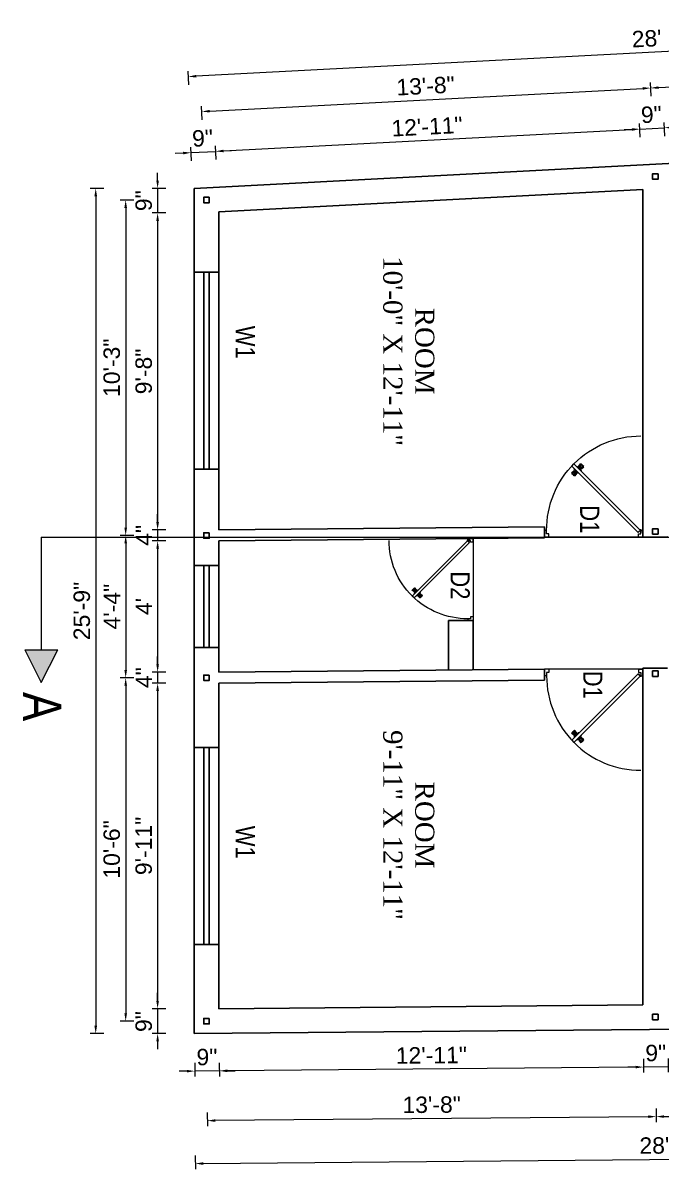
# Model space of a CAD drawing. Header units: inches. Extents: x 380359 to 404964, y -48881 to -44155.
# Drawn here: x 401938.7 to 402171.8, y -46582.9 to -46164 of the extents above; entities that cross this region are included whole.
import ezdxf

# ---------------------------------------------------------------- set-up
doc = ezdxf.new("R2010")
doc.units = ezdxf.units.IN
doc.header["$LTSCALE"] = 2
doc.header["$MEASUREMENT"] = 0
doc.header["$PDMODE"] = 34
doc.layers.get('0').update_dxf_attribs({"linetype": 'CONTINUOUS'})
doc.layers.get('DEFPOINTS').update_dxf_attribs({"color": 141, "linetype": 'CONTINUOUS'})
for name, color, linetype, lineweight in [('DOOR & WIN', 1, 'CONTINUOUS', 25), ('PUERTAS', 7, 'CONTINUOUS', 9), ('steps', 253, 'CONTINUOUS', 20)]:
    doc.layers.add(name, color=color, linetype=linetype, lineweight=lineweight)
doc.styles.add('Lettring Text', font='arial.ttf')
doc.styles.get("Standard").update_dxf_attribs({"font": 'ARIALN.TTF'})
doc.dimstyles.new('Copy of Standard', dxfattribs={"dimtxt": 6, "dimasz": 2.875, "dimexe": 2, "dimexo": 4, "dimgap": 2, "dimtad": 1, "dimdec": 0, "dimrnd": 1, "dimzin": 0, "dimdsep": 46, "dimlunit": 4, "dimtxsty": 'Lettring Text', "dimcen": 0.1, "dimclrd": 7, "dimclre": 7, "dimclrt": 7, "dimazin": 0, "dimtfac": 0.645, "dimtdec": 0, "dimtmove": 1, "dimatfit": 0, "dimfxl": 3, "dimfxlon": 1, "dimtfillclr": 256, "dimtolj": 1, "dimtzin": 0, "dimlwd": -1, "dimlwe": -1, "dimarcsym": 2})

# ---------------------------------------------------------------- blocks, each defined once
blk = doc.blocks.new('2ft6in')
at = {"layer": 'PUERTAS', "color": 2}
for p, q in [((0.84, 2.1), (21.02, 22.28)), ((21.71, 21.6), (1.47, 1.37)), ((18.33, 21.76), (18.31, 21.77)), ((21.71, 21.6), (21.02, 22.28)), ((21.18, 18.9), (21.2, 18.89)), ((0, 2), (0, 0)), ((0.6, 2), (0, 2)), ((1.33, 0), (0, 0)), ((0.6, 1.26), (0.6, 2.04)), ((0.67, 1.26), (0.6, 1.26)), ((0.67, 1.26), (0.67, 2.01)), ((0.67, 1), (0.67, 1.26)), ((1.33, 1), (0.67, 1)), ((1.31, 1.53), (0.79, 2.06)), ((1.36, 1.58), (0.81, 2.12)), ((1.36, 1.58), (1.31, 1.53)), ((1.47, 1.37), (1.31, 1.53)), ((1.33, 0), (1.33, 1)), ((28.67, 0), (28.67, 1)), ((28.67, 1), (29.33, 1)), ((28.67, 0), (30, 0)), ((29.33, 1), (29.33, 2)), ((29.33, 2), (30, 2)), ((30, 0), (30, 2))]:
    blk.add_line(p, q, dxfattribs=at)
at = {"layer": 'PUERTAS', "color": 8}
for p, q in [((18.81, 20.78), (18.04, 21.4)), ((18.86, 20.83), (18.08, 21.46)), ((18.95, 20.92), (18.2, 21.58)), ((18.44, 21.9), (18.31, 21.77)), ((19.07, 21.03), (18.34, 21.72)), ((18.44, 21.9), (18.56, 22.02)), ((18.58, 22.01), (18.56, 22.02)), ((19.3, 21.26), (18.61, 22)), ((19.42, 21.38), (18.75, 22.14)), ((19.51, 21.48), (18.88, 22.26)), ((19.55, 21.53), (18.93, 22.3)), ((19.19, 20.87), (19.1, 20.96)), ((19.25, 20.93), (19.16, 21.02)), ((19.4, 21.08), (19.31, 21.17)), ((19.47, 21.15), (19.38, 21.24)), ((19.51, 21.19), (19.42, 21.28)), ((19.53, 21.21), (19.44, 21.3)), ((19.7, 21.06), (19.51, 21.01)), ((19.89, 21.24), (19.58, 21.08)), ((20.07, 21.42), (19.64, 21.15)), ((18.91, 20.27), (19.19, 20.69)), ((19.13, 20.8), (19.03, 20.9)), ((19.15, 20.82), (19.05, 20.92)), ((19.09, 20.44), (19.25, 20.76)), ((19.28, 20.63), (19.32, 20.83)), ((19.43, 20.78), (19.4, 20.9)), ((19.55, 20.91), (19.43, 20.94)), ((19.69, 19.49), (20.12, 19.76)), ((19.87, 19.67), (20.18, 19.83)), ((20.06, 19.85), (20.25, 19.9)), ((20.21, 20), (20.33, 19.97)), ((20.21, 19.38), (20.83, 18.61)), ((20.23, 19.7), (20.32, 19.61)), ((20.25, 19.72), (20.34, 19.63)), ((20.25, 19.43), (20.88, 18.65)), ((20.29, 19.76), (20.38, 19.67)), ((20.33, 20.13), (20.36, 20.01)), ((20.34, 19.53), (21, 18.77)), ((20.36, 19.83), (20.45, 19.74)), ((20.48, 20.28), (20.44, 20.08)), ((20.46, 19.64), (21.14, 18.91)), ((20.5, 19.98), (20.6, 19.89)), ((20.67, 20.47), (20.51, 20.15)), ((20.85, 20.64), (20.57, 20.22)), ((20.57, 20.04), (20.66, 19.95)), ((20.61, 20.09), (20.7, 19.99)), ((20.63, 20.11), (20.72, 20.01)), ((20.69, 19.87), (21.42, 19.19)), ((20.81, 19.99), (21.56, 19.33)), ((20.9, 20.08), (21.68, 19.45)), ((20.95, 20.13), (21.72, 19.51)), ((21.32, 19.01), (21.2, 18.89)), ((21.32, 19.01), (21.44, 19.14)), ((21.43, 19.15), (21.44, 19.14)), ((0, 0), (30, 0))]:
    blk.add_line(p, q, dxfattribs=at)
at = {"layer": 'PUERTAS', "color": 1}
for p, q in [((18.06, 21.44), (18.48, 21.86)), ((18.74, 20.79), (18.06, 21.34)), ((18.08, 21.51), (18.45, 21.88)), ((18.11, 21.49), (18.08, 21.51)), ((18.82, 22.25), (18.45, 21.88)), ((18.9, 22.28), (18.48, 21.86)), ((18.84, 22.23), (18.82, 22.25)), ((18.83, 20.8), (19.18, 21.15)), ((19.54, 21.59), (18.99, 22.27)), ((19.02, 20.88), (19.24, 21.1)), ((19.11, 20.79), (19.33, 21.01)), ((19.54, 21.5), (19.18, 21.15)), ((19.45, 21.31), (19.24, 21.1)), ((19.55, 21.22), (19.33, 21.01)), ((19.45, 21.41), (19.45, 21.41)), ((19.54, 21.22), (19.45, 21.31)), ((19.64, 21.23), (19.64, 21.23)), ((19.74, 21.24), (19.73, 21.23)), ((20.12, 21.49), (19.74, 21.24)), ((20.22, 21.48), (20.22, 21.49)), ((18.84, 20.21), (19.1, 20.6)), ((18.85, 20.11), (18.84, 20.12)), ((18.92, 20.89), (18.93, 20.88)), ((19.12, 20.8), (19.03, 20.89)), ((19.1, 20.7), (19.11, 20.69)), ((19.1, 20.6), (19.1, 20.6)), ((19.53, 19.43), (19.54, 19.42)), ((19.64, 19.42), (20.02, 19.67)), ((20.02, 19.67), (20.03, 19.68)), ((20.12, 19.68), (20.12, 19.68)), ((20.21, 19.69), (20.43, 19.9)), ((20.22, 19.41), (20.57, 19.76)), ((20.22, 19.69), (20.31, 19.6)), ((20.22, 19.32), (20.76, 18.64)), ((20.31, 19.6), (20.52, 19.81)), ((20.31, 19.5), (20.31, 19.5)), ((20.65, 20.12), (20.43, 19.9)), ((20.74, 20.03), (20.52, 19.81)), ((20.93, 20.11), (20.57, 19.76)), ((20.64, 20.11), (20.73, 20.02)), ((20.66, 20.31), (20.65, 20.31)), ((20.65, 20.21), (20.65, 20.22)), ((20.91, 20.7), (20.66, 20.31)), ((20.84, 20.02), (20.83, 20.03)), ((20.86, 18.63), (21.28, 19.05)), ((20.91, 20.8), (20.91, 20.79)), ((20.91, 18.68), (20.94, 18.66)), ((20.94, 18.66), (21.31, 19.03)), ((21.02, 20.12), (21.7, 19.57)), ((21.7, 19.47), (21.28, 19.05)), ((21.67, 19.4), (21.31, 19.03)), ((21.65, 19.42), (21.67, 19.4))]:
    blk.add_line(p, q, dxfattribs=at)
at = {"layer": 'PUERTAS', "color": 2}
for radius in [0.129, 0.0627]:
    blk.add_circle((0.68, 2.14), radius, dxfattribs=at)
at = {"layer": 'PUERTAS', "color": 8}
blk.add_arc((0.68, 2.14), 28.65, 359.7285, 90.0333, dxfattribs=at)
at = {"layer": 'PUERTAS', "color": 1}
for centre, start, end in [((18.94, 22.23), 38.9236, 135), ((19.4, 21.36), 315, 45), ((19.49, 21.55), 315, 38.9236), ((19.6, 21.18), 50.2572, 135), ((19.68, 21.28), 230.2572, 315), ((20.17, 21.44), 45, 135), ((18.78, 20.84), 231.0764, 315), ((18.89, 20.16), 135, 225), ((18.97, 20.93), 225, 315), ((19.16, 20.74), 135, 219.7428), ((19.06, 20.65), 315, 39.7428), ((19.59, 19.47), 225, 315), ((20.07, 19.63), 50.2572, 135), ((20.16, 19.73), 230.2572, 315), ((20.27, 19.36), 135, 218.9236), ((20.35, 19.55), 135, 225), ((20.7, 20.26), 135, 219.7428), ((20.6, 20.17), 315, 39.7428), ((20.78, 19.98), 45, 135), ((20.82, 18.68), 218.9236, 315), ((20.87, 20.75), 315, 45), ((20.98, 20.07), 51.0764, 135), ((21.65, 19.52), 315, 51.0764)]:
    blk.add_arc(centre, 0.0667, start, end, dxfattribs=at)
blk = doc.blocks.new('*U234')
at = {"color": 3}
blk.add_blockref('2ft6in', (0, 0), dxfattribs=at)
blk = doc.blocks.new('3ft')
at = {"layer": 'PUERTAS', "color": 6}
for p, q in [((1.01, 2.52), (25.23, 26.74)), ((26.05, 25.92), (1.77, 1.64)), ((26.05, 25.92), (25.23, 26.74)), ((0, 2.4), (0, 0)), ((0.72, 2.4), (0, 2.4)), ((1.6, 0), (0, 0)), ((0.72, 1.52), (0.72, 2.44)), ((0.8, 1.52), (0.72, 1.52)), ((0.8, 1.52), (0.8, 2.41)), ((0.8, 1.2), (0.8, 1.52)), ((1.6, 1.2), (0.8, 1.2)), ((1.57, 1.84), (0.94, 2.47)), ((1.63, 1.89), (0.97, 2.55)), ((1.63, 1.89), (1.57, 1.84)), ((1.77, 1.64), (1.57, 1.84)), ((1.6, 0), (1.6, 1.2)), ((34.4, 0), (34.4, 1.2)), ((34.4, 1.2), (35.2, 1.2)), ((34.4, 0), (36, 0)), ((35.2, 1.2), (35.2, 2.4)), ((35.2, 2.4), (36, 2.4)), ((36, 0), (36, 2.4))]:
    blk.add_line(p, q, dxfattribs=at)
at = {"layer": 'PUERTAS', "color": 8}
for p, q in [((22.57, 24.94), (21.65, 25.68)), ((22.63, 24.99), (21.69, 25.75)), ((22.74, 25.1), (21.84, 25.9)), ((22.13, 26.28), (21.98, 26.13)), ((22.88, 25.24), (22.01, 26.06)), ((22.13, 26.28), (22.27, 26.42)), ((22.29, 26.41), (22.27, 26.42)), ((23.16, 25.52), (22.34, 26.39)), ((23.3, 25.66), (22.5, 26.56)), ((23.41, 25.77), (22.65, 26.71)), ((23.46, 25.83), (22.72, 26.75)), ((23.03, 25.04), (22.91, 25.15)), ((23.11, 25.12), (22.99, 25.23)), ((23.28, 25.3), (23.17, 25.41)), ((23.36, 25.37), (23.25, 25.49)), ((23.41, 25.43), (23.3, 25.54)), ((23.44, 25.45), (23.33, 25.56)), ((23.64, 25.27), (23.41, 25.22)), ((23.87, 25.49), (23.49, 25.3)), ((24.08, 25.71), (23.57, 25.38)), ((22.69, 24.32), (23.02, 24.83)), ((22.95, 24.96), (22.84, 25.07)), ((22.98, 24.99), (22.86, 25.1)), ((22.91, 24.53), (23.1, 24.91)), ((23.13, 24.76), (23.18, 24.99)), ((23.31, 24.94), (23.28, 25.08)), ((23.46, 25.09), (23.32, 25.13)), ((23.63, 23.38), (24.14, 23.72)), ((23.84, 23.6), (24.22, 23.79)), ((24.07, 23.82), (24.3, 23.88)), ((24.25, 24), (24.39, 23.97)), ((24.25, 23.26), (24.99, 22.34)), ((24.27, 23.64), (24.38, 23.53)), ((24.3, 23.67), (24.41, 23.56)), ((24.3, 23.32), (25.06, 22.38)), ((24.35, 23.72), (24.46, 23.61)), ((24.4, 24.15), (24.43, 24.01)), ((24.41, 23.43), (25.2, 22.53)), ((24.43, 23.8), (24.54, 23.69)), ((24.58, 24.33), (24.52, 24.1)), ((24.55, 23.57), (25.37, 22.7)), ((24.6, 23.97), (24.72, 23.86)), ((24.8, 24.56), (24.61, 24.18)), ((25.02, 24.77), (24.68, 24.26)), ((24.68, 24.05), (24.79, 23.94)), ((24.73, 24.1), (24.85, 23.99)), ((24.76, 24.13), (24.87, 24.02)), ((24.83, 23.85), (25.7, 23.03)), ((24.97, 23.99), (25.87, 23.2)), ((25.08, 24.1), (26.02, 23.34)), ((25.14, 24.15), (26.06, 23.41)), ((25.58, 22.82), (25.43, 22.67)), ((25.58, 22.82), (25.73, 22.97)), ((25.72, 22.98), (25.73, 22.97)), ((0, 0), (36, 0))]:
    blk.add_line(p, q, dxfattribs=at)
at = {"layer": 'PUERTAS', "color": 1}
for p, q in [((21.67, 25.73), (22.17, 26.23)), ((22.49, 24.95), (21.67, 25.61)), ((21.7, 25.82), (22.14, 26.26)), ((21.73, 25.79), (21.7, 25.82)), ((22.58, 26.7), (22.14, 26.26)), ((22.67, 26.73), (22.17, 26.23)), ((22.61, 26.67), (22.58, 26.7)), ((22.6, 24.96), (23.02, 25.38)), ((23.45, 25.91), (22.79, 26.73)), ((22.82, 25.06), (23.08, 25.32)), ((22.93, 24.94), (23.19, 25.21)), ((23.44, 25.81), (23.02, 25.38)), ((23.34, 25.58), (23.08, 25.32)), ((23.46, 25.47), (23.19, 25.21)), ((23.33, 25.7), (23.34, 25.69)), ((23.45, 25.46), (23.33, 25.57)), ((23.57, 25.47), (23.57, 25.47)), ((24.15, 25.79), (23.68, 25.48)), ((23.68, 25.48), (23.68, 25.48)), ((24.27, 25.78), (24.26, 25.79)), ((22.61, 24.25), (22.92, 24.72)), ((22.62, 24.13), (22.61, 24.14)), ((22.7, 25.07), (22.71, 25.06)), ((22.94, 24.95), (22.83, 25.07)), ((22.92, 24.72), (22.92, 24.72)), ((22.93, 24.84), (22.93, 24.83)), ((23.44, 23.31), (23.45, 23.3)), ((23.56, 23.3), (24.03, 23.61)), ((24.03, 23.61), (24.03, 23.62)), ((24.14, 23.62), (24.14, 23.62)), ((24.25, 23.62), (24.51, 23.89)), ((24.26, 23.29), (24.69, 23.71)), ((24.26, 23.63), (24.37, 23.52)), ((24.26, 23.18), (24.92, 22.37)), ((24.37, 23.52), (24.63, 23.77)), ((24.37, 23.4), (24.37, 23.4)), ((24.78, 24.15), (24.51, 23.89)), ((24.89, 24.03), (24.63, 23.77)), ((25.11, 24.14), (24.69, 23.71)), ((24.77, 24.14), (24.88, 24.03)), ((24.79, 24.38), (24.78, 24.37)), ((24.78, 24.26), (24.78, 24.26)), ((25.1, 24.84), (24.79, 24.38)), ((25, 24.03), (25, 24.03)), ((25.04, 22.36), (25.54, 22.86)), ((25.09, 24.96), (25.1, 24.95)), ((25.1, 22.42), (25.13, 22.39)), ((25.13, 22.39), (25.57, 22.83)), ((25.22, 24.14), (26.03, 23.48)), ((26.04, 23.37), (25.54, 22.86)), ((26.01, 23.27), (25.57, 22.83)), ((25.98, 23.3), (26.01, 23.27))]:
    blk.add_line(p, q, dxfattribs=at)
at = {"layer": 'PUERTAS', "color": 2}
for p, q in [((21.99, 26.11), (21.98, 26.13)), ((25.42, 22.68), (25.43, 22.67))]:
    blk.add_line(p, q, dxfattribs=at)
at = {"layer": 'PUERTAS', "color": 6}
for radius in [0.155, 0.0752]:
    blk.add_circle((0.82, 2.56), radius, dxfattribs=at)
blk.add_arc((0.82, 2.56), 34.38, 359.7285, 90.0333, dxfattribs=at)
at = {"layer": 'PUERTAS', "color": 1}
for centre, start, end in [((22.73, 26.68), 38.9236, 135), ((23.28, 25.63), 315, 45), ((23.39, 25.86), 315, 38.9236), ((23.51, 25.41), 50.2572, 135), ((23.62, 25.53), 230.2572, 315), ((24.2, 25.73), 45, 135), ((22.54, 25.01), 231.0764, 315), ((22.67, 24.2), 135, 225), ((22.77, 25.12), 225, 315), ((22.99, 24.89), 135, 219.7428), ((22.87, 24.78), 315, 39.7428), ((23.51, 23.36), 225, 315), ((24.09, 23.56), 50.2572, 135), ((24.2, 23.68), 230.2572, 315), ((24.32, 23.23), 135, 218.9236), ((24.42, 23.46), 135, 225), ((24.84, 24.31), 135, 219.7428), ((24.72, 24.21), 315, 39.7428), ((24.94, 23.98), 45, 135), ((24.98, 22.42), 218.9236, 315), ((25.04, 24.89), 315, 45), ((25.17, 24.08), 51.0764, 135), ((25.98, 23.42), 315, 51.0764)]:
    blk.add_arc(centre, 0.08, start, end, dxfattribs=at)
blk = doc.blocks.new('*U222')
at = {"color": 3, "xscale": -1}
blk.add_blockref('3ft', (42, 0), dxfattribs=at)
blk = doc.blocks.new('*D410')
at = {"layer": 'DEFPOINTS', "color": 0, "ltscale": 0.5, "transparency": 16777216}
for p in [(402001.23, -46224.5), (401987.87, -46233.48), (402001.23, -46233.48)]:
    blk.add_point(p, dxfattribs=at)
at = {"layer": 'steps', "color": 7, "ltscale": 0.5, "transparency": 16777216}
for p, q in [((401987.87, -46221.62), (401987.87, -46218.75)), ((401990.87, -46224.5), (401985.87, -46224.5)), ((401987.87, -46224.5), (401987.87, -46233.48)), ((401990.87, -46233.48), (401985.87, -46233.48)), ((401987.87, -46236.36), (401987.87, -46239.23))]:
    blk.add_line(p, q, dxfattribs=at)
for points in [[(401987.39, -46221.62), (401988.35, -46221.62), (401987.87, -46224.5)], [(401987.39, -46236.36), (401988.35, -46236.36), (401987.87, -46233.48)]]:
    blk.add_solid(points, dxfattribs=at)
at = {"layer": 'steps', "color": 7, "ltscale": 0.5, "transparency": 16777216, "insert": (401982.81, -46228.99), "char_height": 6, "attachment_point": 5, "rotation": 90, "style": 'Lettring Text'}
blk.add_mtext('\\A1;9"', dxfattribs=at)
blk = doc.blocks.new('*D411')
at = {"layer": 'DEFPOINTS', "color": 0, "ltscale": 0.5, "transparency": 16777216}
for p in [(402001.23, -46233.48), (401987.87, -46349.31), (402010.23, -46349.31)]:
    blk.add_point(p, dxfattribs=at)
at = {"layer": 'steps', "color": 7, "ltscale": 0.5, "transparency": 16777216}
for p, q in [((401990.87, -46233.48), (401985.87, -46233.48)), ((401987.87, -46236.36), (401987.87, -46346.44)), ((401990.87, -46349.31), (401985.87, -46349.31))]:
    blk.add_line(p, q, dxfattribs=at)
for points in [[(401987.39, -46236.36), (401988.35, -46236.36), (401987.87, -46233.48)], [(401987.39, -46346.44), (401988.35, -46346.44), (401987.87, -46349.31)]]:
    blk.add_solid(points, dxfattribs=at)
at = {"layer": 'steps', "color": 7, "ltscale": 0.5, "transparency": 16777216, "insert": (401982.81, -46291.4), "char_height": 6, "attachment_point": 5, "rotation": 90, "style": 'Lettring Text'}
blk.add_mtext('\\A1;9\'-8"', dxfattribs=at)
blk = doc.blocks.new('*D412')
at = {"layer": 'DEFPOINTS', "color": 0, "ltscale": 0.5, "transparency": 16777216}
for p in [(402010.23, -46349.31), (401987.87, -46353.31), (402010.27, -46353.31)]:
    blk.add_point(p, dxfattribs=at)
at = {"layer": 'steps', "color": 7, "ltscale": 0.5, "transparency": 16777216}
for p, q in [((401987.87, -46346.44), (401987.87, -46343.56)), ((401990.87, -46349.31), (401985.87, -46349.31)), ((401987.87, -46349.31), (401987.87, -46353.31)), ((401990.87, -46353.31), (401985.87, -46353.31)), ((401987.87, -46356.19), (401987.87, -46359.06))]:
    blk.add_line(p, q, dxfattribs=at)
for points in [[(401987.39, -46346.44), (401988.35, -46346.44), (401987.87, -46349.31)], [(401987.39, -46356.19), (401988.35, -46356.19), (401987.87, -46353.31)]]:
    blk.add_solid(points, dxfattribs=at)
at = {"layer": 'steps', "color": 7, "ltscale": 0.5, "transparency": 16777216, "insert": (401982.87, -46351.31), "char_height": 6, "attachment_point": 5, "rotation": 90, "style": 'Lettring Text'}
blk.add_mtext('\\A1;4"', dxfattribs=at)
blk = doc.blocks.new('*D413')
at = {"layer": 'DEFPOINTS', "color": 0, "ltscale": 0.5, "transparency": 16777216}
for p in [(402010.27, -46353.31), (401987.87, -46401.32), (402010.23, -46401.32)]:
    blk.add_point(p, dxfattribs=at)
at = {"layer": 'steps', "color": 7, "ltscale": 0.5, "transparency": 16777216}
for p, q in [((401990.87, -46353.31), (401985.87, -46353.31)), ((401987.87, -46356.19), (401987.87, -46398.44)), ((401990.87, -46401.32), (401985.87, -46401.32))]:
    blk.add_line(p, q, dxfattribs=at)
for points in [[(401987.39, -46356.19), (401988.35, -46356.19), (401987.87, -46353.31)], [(401987.39, -46398.44), (401988.35, -46398.44), (401987.87, -46401.32)]]:
    blk.add_solid(points, dxfattribs=at)
at = {"layer": 'steps', "color": 7, "ltscale": 0.5, "transparency": 16777216, "insert": (401982.87, -46377.31), "char_height": 6, "attachment_point": 5, "rotation": 90, "style": 'Lettring Text'}
blk.add_mtext("\\A1;4'", dxfattribs=at)
blk = doc.blocks.new('*D414')
at = {"layer": 'DEFPOINTS', "color": 0, "ltscale": 0.5, "transparency": 16777216}
for p in [(401987.87, -46405.32), (402010.23, -46401.32), (402010.27, -46405.32)]:
    blk.add_point(p, dxfattribs=at)
at = {"layer": 'steps', "color": 7, "ltscale": 0.5, "transparency": 16777216}
for p, q in [((401987.87, -46398.44), (401987.87, -46395.57)), ((401990.87, -46401.32), (401985.87, -46401.32)), ((401990.87, -46405.32), (401985.87, -46405.32)), ((401987.87, -46401.32), (401987.87, -46405.32)), ((401987.87, -46408.19), (401987.87, -46411.07))]:
    blk.add_line(p, q, dxfattribs=at)
for points in [[(401987.39, -46398.44), (401988.35, -46398.44), (401987.87, -46401.32)], [(401987.39, -46408.19), (401988.35, -46408.19), (401987.87, -46405.32)]]:
    blk.add_solid(points, dxfattribs=at)
at = {"layer": 'steps', "color": 7, "ltscale": 0.5, "transparency": 16777216, "insert": (401982.87, -46403.32), "char_height": 6, "attachment_point": 5, "rotation": 90, "style": 'Lettring Text'}
blk.add_mtext('\\A1;4"', dxfattribs=at)
blk = doc.blocks.new('*D415')
at = {"layer": 'DEFPOINTS', "color": 0, "ltscale": 0.5, "transparency": 16777216}
for p in [(402010.27, -46405.32), (401987.87, -46524.32), (402010.23, -46524.32)]:
    blk.add_point(p, dxfattribs=at)
at = {"layer": 'steps', "color": 7, "ltscale": 0.5, "transparency": 16777216}
for p, q in [((401990.87, -46405.32), (401985.87, -46405.32)), ((401987.87, -46408.19), (401987.87, -46521.45)), ((401990.87, -46524.32), (401985.87, -46524.32))]:
    blk.add_line(p, q, dxfattribs=at)
for points in [[(401987.39, -46408.19), (401988.35, -46408.19), (401987.87, -46405.32)], [(401987.39, -46521.45), (401988.35, -46521.45), (401987.87, -46524.32)]]:
    blk.add_solid(points, dxfattribs=at)
at = {"layer": 'steps', "color": 7, "ltscale": 0.5, "transparency": 16777216, "insert": (401982.81, -46464.82), "char_height": 6, "attachment_point": 5, "rotation": 90, "style": 'Lettring Text'}
blk.add_mtext('\\A1;9\'-11"', dxfattribs=at)
blk = doc.blocks.new('*D416')
at = {"layer": 'DEFPOINTS', "color": 0, "ltscale": 0.5, "transparency": 16777216}
for p in [(402010.23, -46524.32), (401987.87, -46533.4), (402001.23, -46533.4)]:
    blk.add_point(p, dxfattribs=at)
at = {"layer": 'steps', "color": 7, "ltscale": 0.5, "transparency": 16777216}
for p, q in [((401987.87, -46521.45), (401987.87, -46518.57)), ((401990.87, -46524.32), (401985.87, -46524.32)), ((401987.87, -46524.32), (401987.87, -46533.4)), ((401990.87, -46533.4), (401985.87, -46533.4)), ((401987.87, -46536.28), (401987.87, -46539.15))]:
    blk.add_line(p, q, dxfattribs=at)
for points in [[(401987.39, -46521.45), (401988.35, -46521.45), (401987.87, -46524.32)], [(401987.39, -46536.28), (401988.35, -46536.28), (401987.87, -46533.4)]]:
    blk.add_solid(points, dxfattribs=at)
at = {"layer": 'steps', "color": 7, "ltscale": 0.5, "transparency": 16777216, "insert": (401982.81, -46529.02), "char_height": 6, "attachment_point": 5, "rotation": 90, "style": 'Lettring Text'}
blk.add_mtext('\\A1;9"', dxfattribs=at)
blk = doc.blocks.new('*D417')
at = {"layer": 'DEFPOINTS', "color": 0, "ltscale": 0.5, "transparency": 16777216}
for p in [(402005.73, -46228.74), (401976.2, -46351.35), (402005.73, -46351.35)]:
    blk.add_point(p, dxfattribs=at)
at = {"layer": 'steps', "color": 7, "ltscale": 0.5, "transparency": 16777216}
for p, q in [((401979.2, -46228.74), (401974.2, -46228.74)), ((401976.2, -46231.62), (401976.2, -46348.48)), ((401979.2, -46351.35), (401974.2, -46351.35))]:
    blk.add_line(p, q, dxfattribs=at)
for points in [[(401975.72, -46231.62), (401976.68, -46231.62), (401976.2, -46228.74)], [(401975.72, -46348.48), (401976.68, -46348.48), (401976.2, -46351.35)]]:
    blk.add_solid(points, dxfattribs=at)
at = {"layer": 'steps', "color": 7, "ltscale": 0.5, "transparency": 16777216, "insert": (401971.13, -46290.05), "char_height": 6, "attachment_point": 5, "rotation": 90, "style": 'Lettring Text'}
blk.add_mtext('\\A1;10\'-3"', dxfattribs=at)
blk = doc.blocks.new('*D418')
at = {"layer": 'DEFPOINTS', "color": 0, "ltscale": 0.5, "transparency": 16777216}
for p in [(402005.73, -46351.35), (401976.2, -46403.36), (402005.73, -46403.36)]:
    blk.add_point(p, dxfattribs=at)
at = {"layer": 'steps', "color": 7, "ltscale": 0.5, "transparency": 16777216}
for p, q in [((401979.2, -46351.35), (401974.2, -46351.35)), ((401976.2, -46354.23), (401976.2, -46400.48)), ((401979.2, -46403.36), (401974.2, -46403.36))]:
    blk.add_line(p, q, dxfattribs=at)
for points in [[(401975.72, -46354.23), (401976.68, -46354.23), (401976.2, -46351.35)], [(401975.72, -46400.48), (401976.68, -46400.48), (401976.2, -46403.36)]]:
    blk.add_solid(points, dxfattribs=at)
at = {"layer": 'steps', "color": 7, "ltscale": 0.5, "transparency": 16777216, "insert": (401971.2, -46377.36), "char_height": 6, "attachment_point": 5, "rotation": 90, "style": 'Lettring Text'}
blk.add_mtext('\\A1;4\'-4"', dxfattribs=at)
blk = doc.blocks.new('*D419')
at = {"layer": 'DEFPOINTS', "color": 0, "ltscale": 0.5, "transparency": 16777216}
for p in [(402005.73, -46403.36), (401976.2, -46528.86), (402005.73, -46528.86)]:
    blk.add_point(p, dxfattribs=at)
at = {"layer": 'steps', "color": 7, "ltscale": 0.5, "transparency": 16777216}
for p, q in [((401979.2, -46403.36), (401974.2, -46403.36)), ((401976.2, -46406.23), (401976.2, -46525.99)), ((401979.2, -46528.86), (401974.2, -46528.86))]:
    blk.add_line(p, q, dxfattribs=at)
for points in [[(401975.72, -46406.23), (401976.68, -46406.23), (401976.2, -46403.36)], [(401975.72, -46525.99), (401976.68, -46525.99), (401976.2, -46528.86)]]:
    blk.add_solid(points, dxfattribs=at)
at = {"layer": 'steps', "color": 7, "ltscale": 0.5, "transparency": 16777216, "insert": (401971.13, -46466.11), "char_height": 6, "attachment_point": 5, "rotation": 90, "style": 'Lettring Text'}
blk.add_mtext('\\A1;10\'-6"', dxfattribs=at)
blk = doc.blocks.new('*D420')
at = {"layer": 'DEFPOINTS', "color": 0, "ltscale": 0.5, "transparency": 16777216}
for p in [(402001.23, -46224.5), (401965.25, -46533.4), (402001.23, -46533.4)]:
    blk.add_point(p, dxfattribs=at)
at = {"layer": 'steps', "color": 7, "ltscale": 0.5, "transparency": 16777216}
for p, q in [((401968.25, -46224.5), (401963.25, -46224.5)), ((401965.25, -46227.37), (401965.25, -46530.53)), ((401968.25, -46533.4), (401963.25, -46533.4))]:
    blk.add_line(p, q, dxfattribs=at)
for points in [[(401964.77, -46227.37), (401965.73, -46227.37), (401965.25, -46224.5)], [(401964.77, -46530.53), (401965.73, -46530.53), (401965.25, -46533.4)]]:
    blk.add_solid(points, dxfattribs=at)
at = {"layer": 'steps', "color": 7, "ltscale": 0.5, "transparency": 16777216, "insert": (401960.19, -46378.95), "char_height": 6, "attachment_point": 5, "rotation": 90, "style": 'Lettring Text'}
blk.add_mtext('\\A1;25\'-9"', dxfattribs=at)
blk = doc.blocks.new('*D432')
at = {"layer": 'DEFPOINTS', "color": 0, "ltscale": 0.5, "transparency": 16777216}
for p in [(402009.07, -46210.96), (402001.23, -46233.48), (402010.23, -46233.01)]:
    blk.add_point(p, dxfattribs=at)
at = {"layer": 'steps', "color": 7, "ltscale": 0.5, "transparency": 16777216}
for p, q in [((401997.2, -46211.58), (401994.33, -46211.73)), ((402000.23, -46214.43), (401999.97, -46209.44)), ((402000.07, -46211.43), (402009.07, -46210.96)), ((402009.23, -46213.96), (402008.97, -46208.96)), ((402011.94, -46210.81), (402014.81, -46210.66))]:
    blk.add_line(p, q, dxfattribs=at)
for points in [[(401997.17, -46211.1), (401997.22, -46212.06), (402000.07, -46211.43)], [(402011.92, -46210.33), (402011.97, -46211.29), (402009.07, -46210.96)]]:
    blk.add_solid(points, dxfattribs=at)
at = {"layer": 'steps', "color": 7, "ltscale": 0.5, "transparency": 16777216, "insert": (402004.3, -46206.14), "char_height": 6, "attachment_point": 5, "rotation": 3.008, "style": 'Lettring Text'}
blk.add_mtext('\\A1;9"', dxfattribs=at)
blk = doc.blocks.new('*D433')
at = {"layer": 'DEFPOINTS', "color": 0, "ltscale": 0.5, "transparency": 16777216}
for p in [(402164.07, -46202.81), (402165.23, -46224.87), (402010.23, -46233.01)]:
    blk.add_point(p, dxfattribs=at)
at = {"layer": 'steps', "color": 7, "ltscale": 0.5, "transparency": 16777216}
for p, q in [((402011.94, -46210.81), (402161.2, -46202.97)), ((402164.23, -46205.81), (402163.97, -46200.82)), ((402009.23, -46213.96), (402008.97, -46208.96))]:
    blk.add_line(p, q, dxfattribs=at)
for points in [[(402161.17, -46202.49), (402161.22, -46203.44), (402164.07, -46202.81)], [(402011.92, -46210.33), (402011.97, -46211.29), (402009.07, -46210.96)]]:
    blk.add_solid(points, dxfattribs=at)
at = {"layer": 'steps', "color": 7, "ltscale": 0.5, "transparency": 16777216, "insert": (402086.31, -46201.88), "char_height": 6, "attachment_point": 5, "rotation": 3.008, "style": 'Lettring Text'}
blk.add_mtext('\\A1;12\'-11"', dxfattribs=at)
blk = doc.blocks.new('*D434')
at = {"layer": 'DEFPOINTS', "color": 0, "ltscale": 0.5, "transparency": 16777216}
for p in [(402173.05, -46202.34), (402165.23, -46224.87), (402174.23, -46224.87)]:
    blk.add_point(p, dxfattribs=at)
at = {"layer": 'steps', "color": 7, "ltscale": 0.5, "transparency": 16777216}
for p, q in [((402161.2, -46202.97), (402158.33, -46203.12)), ((402164.23, -46205.81), (402163.97, -46200.82)), ((402164.07, -46202.81), (402173.05, -46202.34)), ((402173.2, -46205.34), (402172.94, -46200.35)), ((402175.92, -46202.19), (402178.79, -46202.04))]:
    blk.add_line(p, q, dxfattribs=at)
for points in [[(402161.17, -46202.49), (402161.22, -46203.44), (402164.07, -46202.81)], [(402175.89, -46201.71), (402175.94, -46202.67), (402173.05, -46202.34)]]:
    blk.add_solid(points, dxfattribs=at)
at = {"layer": 'steps', "color": 7, "ltscale": 0.5, "transparency": 16777216, "insert": (402168.29, -46197.52), "char_height": 6, "attachment_point": 5, "rotation": 3.008, "style": 'Lettring Text'}
blk.add_mtext('\\A1;9"', dxfattribs=at)
blk = doc.blocks.new('*D399')
at = {"layer": 'DEFPOINTS', "color": 0, "ltscale": 0.5, "transparency": 16777216}
for p in [(402168.03, -46187.8), (402169.73, -46220.12), (402005.73, -46228.74)]:
    blk.add_point(p, dxfattribs=at)
at = {"layer": 'steps', "color": 7, "ltscale": 0.5, "transparency": 16777216}
for p, q in [((402168.19, -46190.8), (402167.93, -46185.8)), ((402006.9, -46196.27), (402165.16, -46187.95)), ((402004.19, -46199.41), (402003.93, -46194.42))]:
    blk.add_line(p, q, dxfattribs=at)
for points in [[(402165.13, -46187.47), (402165.19, -46188.43), (402168.03, -46187.8)], [(402006.88, -46195.79), (402006.93, -46196.75), (402004.03, -46196.42)]]:
    blk.add_solid(points, dxfattribs=at)
at = {"layer": 'steps', "color": 7, "ltscale": 0.5, "transparency": 16777216, "insert": (402085.77, -46187.05), "char_height": 6, "attachment_point": 5, "rotation": 3.008, "style": 'Lettring Text'}
blk.add_mtext('\\A1;13\'-8"', dxfattribs=at)
blk = doc.blocks.new('*D400')
at = {"layer": 'DEFPOINTS', "color": 0, "ltscale": 0.5, "transparency": 16777216}
for p in [(402330.57, -46179.26), (402332.27, -46211.58), (402169.73, -46220.12)]:
    blk.add_point(p, dxfattribs=at)
at = {"layer": 'steps', "color": 7, "ltscale": 0.5, "transparency": 16777216}
for p, q in [((402330.72, -46182.25), (402330.46, -46177.26)), ((402170.9, -46187.65), (402327.7, -46179.41)), ((402168.19, -46190.8), (402167.93, -46185.8))]:
    blk.add_line(p, q, dxfattribs=at)
for points in [[(402327.67, -46178.93), (402327.72, -46179.89), (402330.57, -46179.26)], [(402170.88, -46187.17), (402170.93, -46188.13), (402168.03, -46187.8)]]:
    blk.add_solid(points, dxfattribs=at)
at = {"layer": 'steps', "color": 7, "ltscale": 0.5, "transparency": 16777216, "insert": (402249.03, -46178.47), "char_height": 6, "attachment_point": 5, "rotation": 3.008, "style": 'Lettring Text'}
blk.add_mtext('\\A1;13\'-7"', dxfattribs=at)
blk = doc.blocks.new('*D401')
at = {"layer": 'DEFPOINTS', "color": 0, "ltscale": 0.5, "transparency": 16777216}
for p in [(401999.08, -46183.64), (402336.77, -46206.84), (402001.23, -46224.47)]:
    blk.add_point(p, dxfattribs=at)
at = {"layer": 'steps', "color": 7, "ltscale": 0.5, "transparency": 16777216}
for p, q in [((402331.75, -46166.16), (402001.96, -46183.49)), ((402334.78, -46169), (402334.51, -46164.01)), ((401999.24, -46186.63), (401998.98, -46181.64))]:
    blk.add_line(p, q, dxfattribs=at)
for points in [[(402331.72, -46165.68), (402331.77, -46166.63), (402334.62, -46166.01)], [(402001.93, -46183.01), (402001.98, -46183.96), (401999.08, -46183.64)]]:
    blk.add_solid(points, dxfattribs=at)
at = {"layer": 'steps', "color": 7, "ltscale": 0.5, "transparency": 16777216, "insert": (402166.59, -46169.76), "char_height": 6, "attachment_point": 5, "rotation": 3.008, "style": 'Lettring Text'}
blk.add_mtext("\\A1;28'", dxfattribs=at)
blk = doc.blocks.new('*D404')
at = {"layer": 'DEFPOINTS', "color": 0, "ltscale": 0.5, "transparency": 16777216}
for p in [(402165.23, -46522.92), (402174.23, -46522.84), (402165.43, -46545.65)]:
    blk.add_point(p, dxfattribs=at)
at = {"layer": 'steps', "color": 7, "ltscale": 0.5, "transparency": 16777216}
for p, q in [((402165.41, -46542.65), (402165.45, -46547.64)), ((402174.41, -46542.56), (402174.45, -46547.56)), ((402162.56, -46545.67), (402159.69, -46545.7)), ((402174.43, -46545.56), (402165.43, -46545.65)), ((402177.31, -46545.54), (402180.18, -46545.51))]:
    blk.add_line(p, q, dxfattribs=at)
for points in [[(402162.56, -46545.19), (402162.56, -46546.15), (402165.43, -46545.65)], [(402177.31, -46545.06), (402177.31, -46546.02), (402174.43, -46545.56)]]:
    blk.add_solid(points, dxfattribs=at)
at = {"layer": 'steps', "color": 7, "ltscale": 0.5, "transparency": 16777216, "insert": (402169.89, -46540.54), "char_height": 6, "attachment_point": 5, "rotation": 0.5182, "style": 'Lettring Text'}
blk.add_mtext('\\A1;9"', dxfattribs=at)
blk = doc.blocks.new('*D405')
at = {"layer": 'DEFPOINTS', "color": 0, "ltscale": 0.5, "transparency": 16777216}
for p in [(402010.23, -46524.32), (402165.23, -46522.92), (402010.43, -46547.05)]:
    blk.add_point(p, dxfattribs=at)
at = {"layer": 'steps', "color": 7, "ltscale": 0.5, "transparency": 16777216}
for p, q in [((402165.41, -46542.65), (402165.45, -46547.64)), ((402010.41, -46544.05), (402010.45, -46549.05)), ((402162.56, -46545.67), (402013.31, -46547.02))]:
    blk.add_line(p, q, dxfattribs=at)
for points in [[(402013.31, -46546.54), (402013.31, -46547.5), (402010.43, -46547.05)], [(402162.56, -46545.19), (402162.56, -46546.15), (402165.43, -46545.65)]]:
    blk.add_solid(points, dxfattribs=at)
at = {"layer": 'steps', "color": 7, "ltscale": 0.5, "transparency": 16777216, "insert": (402087.89, -46541.33), "char_height": 6, "attachment_point": 5, "rotation": 0.5182, "style": 'Lettring Text'}
blk.add_mtext('\\A1;12\'-11"', dxfattribs=at)
blk = doc.blocks.new('*D406')
at = {"layer": 'DEFPOINTS', "color": 0, "ltscale": 0.5, "transparency": 16777216}
for p in [(402001.23, -46524.4), (402010.23, -46524.32), (402001.43, -46547.13)]:
    blk.add_point(p, dxfattribs=at)
at = {"layer": 'steps', "color": 7, "ltscale": 0.5, "transparency": 16777216}
for p, q in [((401998.56, -46547.15), (401995.69, -46547.18)), ((402001.41, -46544.13), (402001.45, -46549.13)), ((402010.43, -46547.05), (402001.43, -46547.13)), ((402010.41, -46544.05), (402010.45, -46549.05)), ((402013.31, -46547.02), (402016.18, -46546.99))]:
    blk.add_line(p, q, dxfattribs=at)
for points in [[(401998.56, -46546.68), (401998.56, -46547.63), (402001.43, -46547.13)], [(402013.31, -46546.54), (402013.31, -46547.5), (402010.43, -46547.05)]]:
    blk.add_solid(points, dxfattribs=at)
at = {"layer": 'steps', "color": 7, "ltscale": 0.5, "transparency": 16777216, "insert": (402005.89, -46542.02), "char_height": 6, "attachment_point": 5, "rotation": 0.5182, "style": 'Lettring Text'}
blk.add_mtext('\\A1;9"', dxfattribs=at)
blk = doc.blocks.new('*D407')
at = {"layer": 'DEFPOINTS', "color": 0, "ltscale": 0.5, "transparency": 16777216}
for p in [(402332.27, -46525.91), (402169.73, -46527.38), (402332.59, -46562.3)]:
    blk.add_point(p, dxfattribs=at)
at = {"layer": 'steps', "color": 7, "ltscale": 0.5, "transparency": 16777216}
for p, q in [((402332.57, -46559.3), (402332.61, -46564.3)), ((402170.03, -46560.77), (402170.08, -46565.77)), ((402172.93, -46563.74), (402329.72, -46562.32))]:
    blk.add_line(p, q, dxfattribs=at)
for points in [[(402172.93, -46563.26), (402172.94, -46564.22), (402170.06, -46563.77)], [(402329.72, -46561.84), (402329.72, -46562.8), (402332.59, -46562.3)]]:
    blk.add_solid(points, dxfattribs=at)
at = {"layer": 'steps', "color": 7, "ltscale": 0.5, "transparency": 16777216, "insert": (402251.28, -46557.97), "char_height": 6, "attachment_point": 5, "rotation": 0.5182, "style": 'Lettring Text'}
blk.add_mtext('\\A1;13\'-7"', dxfattribs=at)
blk = doc.blocks.new('*D408')
at = {"layer": 'DEFPOINTS', "color": 0, "ltscale": 0.5, "transparency": 16777216}
for p in [(402005.73, -46528.86), (402169.73, -46527.38), (402006.06, -46565.25)]:
    blk.add_point(p, dxfattribs=at)
at = {"layer": 'steps', "color": 7, "ltscale": 0.5, "transparency": 16777216}
for p, q in [((402006.03, -46562.25), (402006.08, -46567.25)), ((402167.18, -46563.79), (402008.93, -46565.22)), ((402170.03, -46560.77), (402170.08, -46565.77))]:
    blk.add_line(p, q, dxfattribs=at)
for points in [[(402167.18, -46563.31), (402167.19, -46564.27), (402170.06, -46563.77)], [(402008.93, -46564.74), (402008.94, -46565.7), (402006.06, -46565.25)]]:
    blk.add_solid(points, dxfattribs=at)
at = {"layer": 'steps', "color": 7, "ltscale": 0.5, "transparency": 16777216, "insert": (402088.01, -46559.44), "char_height": 6, "attachment_point": 5, "rotation": 0.5182, "style": 'Lettring Text'}
blk.add_mtext('\\A1;13\'-8"', dxfattribs=at)
blk = doc.blocks.new('*D409')
at = {"layer": 'DEFPOINTS', "color": 0, "ltscale": 0.5, "transparency": 16777216}
for p in [(402336.77, -46530.37), (402001.23, -46533.4), (402337.2, -46577.91)]:
    blk.add_point(p, dxfattribs=at)
at = {"layer": 'steps', "color": 7, "ltscale": 0.5, "transparency": 16777216}
for p, q in [((402337.17, -46574.91), (402337.21, -46579.91)), ((402001.63, -46577.94), (402001.68, -46582.94)), ((402004.53, -46580.92), (402334.32, -46577.93))]:
    blk.add_line(p, q, dxfattribs=at)
for points in [[(402004.53, -46580.44), (402004.54, -46581.4), (402001.66, -46580.94)], [(402334.32, -46577.45), (402334.32, -46578.41), (402337.2, -46577.91)]]:
    blk.add_solid(points, dxfattribs=at)
at = {"layer": 'steps', "color": 7, "ltscale": 0.5, "transparency": 16777216, "insert": (402169.38, -46574.36), "char_height": 6, "attachment_point": 5, "rotation": 0.5182, "style": 'Lettring Text'}
blk.add_mtext("\\A1;28'", dxfattribs=at)

msp = doc.modelspace()

# ---------------------------------------------------------------- hatches: boundary and pattern name
at = {"linetype": 'ByBlock', "lineweight": 5}
msp.add_hatch(color=7, dxfattribs=at).paths.add_polyline_path([(401945.36, -46405.15), (401939.36, -46393.15), (401951.36, -46393.15)])

# ---------------------------------------------------------------- linework, layer by layer
at = {"ltscale": 0.5}
for p, q in [((402336.77, -46206.84), (402001.23, -46224.47)), ((402001.23, -46224.47), (402001.23, -46224.5)), ((402001.23, -46224.5), (402001.23, -46533.4)), ((402165.23, -46224.87), (402010.23, -46233.01)), ((402165.23, -46224.87), (402165.23, -46351.91)), ((402010.23, -46233.01), (402010.23, -46349.31)), ((402010.23, -46255.16), (402001.23, -46255.16)), ((402004.73, -46327.16), (402004.73, -46255.16)), ((402006.73, -46327.16), (402006.73, -46255.16)), ((402010.23, -46327.16), (402001.23, -46327.16)), ((402010.23, -46349.31), (402129.23, -46348.24)), ((402129.23, -46348.24), (402129.23, -46352.24)), ((402010.23, -46353.31), (402129.23, -46352.24)), ((402165.23, -46351.91), (402174.27, -46351.83)), ((402010.23, -46362.31), (402001.23, -46362.31)), ((402004.73, -46362.31), (402004.73, -46392.31)), ((402006.73, -46362.31), (402006.73, -46392.31)), ((402103.22, -46382.47), (402094.22, -46382.47)), ((402010.23, -46392.31), (402001.23, -46392.31)), ((402010.23, -46401.32), (402129.19, -46400.24)), ((402129.23, -46404.24), (402129.19, -46400.24)), ((402165.23, -46399.91), (402174.23, -46399.83)), ((402165.23, -46399.91), (402165.23, -46522.92)), ((402010.23, -46405.32), (402129.23, -46404.24)), ((402010.23, -46405.32), (402010.23, -46524.32)), ((402010.23, -46428.82), (402001.23, -46428.82)), ((402004.73, -46500.82), (402004.73, -46428.82)), ((402006.73, -46500.82), (402006.73, -46428.82)), ((402010.23, -46500.82), (402001.23, -46500.82)), ((402010.23, -46524.32), (402165.23, -46522.92)), ((402001.23, -46533.4), (402336.77, -46530.37))]:
    msp.add_line(p, q, dxfattribs=at)
at = {"color": 7, "linetype": 'ByBlock', "lineweight": 5}
for p, q in [((401945.36, -46351.98), (402394.13, -46351.98)), ((401945.36, -46351.98), (401945.36, -46393.15)), ((401939.36, -46393.15), (401951.36, -46393.15)), ((401939.36, -46393.15), (401945.36, -46405.15)), ((401945.36, -46405.15), (401951.36, -46393.15))]:
    msp.add_line(p, q, dxfattribs=at)
at = {"ltscale": 0.5}
for points in [[(402170.73, -46219.12), (402170.73, -46221.12), (402168.73, -46221.12), (402168.73, -46219.12)], [(402006.73, -46227.74), (402006.73, -46229.74), (402004.73, -46229.74), (402004.73, -46227.74)], [(402006.73, -46350.35), (402006.73, -46352.35), (402004.73, -46352.35), (402004.73, -46350.35)], [(402170.73, -46348.87), (402170.73, -46350.87), (402168.73, -46350.87), (402168.73, -46348.87)], [(402170.73, -46400.87), (402170.73, -46402.87), (402168.73, -46402.87), (402168.73, -46400.87)], [(402006.73, -46402.36), (402006.73, -46404.36), (402004.73, -46404.36), (402004.73, -46402.36)], [(402170.73, -46526.38), (402170.73, -46528.38), (402168.73, -46528.38), (402168.73, -46526.38)], [(402006.73, -46527.86), (402006.73, -46529.86), (402004.73, -46529.86), (402004.73, -46527.86)]]:
    msp.add_lwpolyline(points, close=True, dxfattribs=at)
for points in [[(402010.23, -46353.31), (402010.23, -46401.32)], [(402094.22, -46382.47), (402094.22, -46400.56)], [(402103.22, -46382.47), (402103.22, -46400.47)]]:
    msp.add_lwpolyline(points, dxfattribs=at)

# ---------------------------------------------------------------- block references
at = {"layer": 'DOOR & WIN'}
msp.add_blockref('*U222', (402123.23, -46351.91), dxfattribs=at)
at = {"layer": 'DOOR & WIN', "xscale": -1}
for name, p, rotation in [('*U234', (402103.22, -46352.47), 90), ('*U222', (402123.22, -46400.24), 180)]:
    msp.add_blockref(name, p, dxfattribs=dict(at, rotation=rotation))

# ---------------------------------------------------------------- texts
at = {"color": 7, "linetype": 'ByBlock', "lineweight": 5, "insert": (401952.65, -46419.25), "char_height": 14, "width": 26.5803, "attachment_point": 3, "rotation": 270}
msp.add_mtext('A', dxfattribs=at)
at = {"layer": 'steps', "color": 7, "ltscale": 0.3, "char_height": 7, "rotation": 270}
for s, insert, width, attachment_point in [('{\\fTimes New Roman|b0|i0|c0|p18;ROOM\\P10\'-0" X 12\'-11"}', (402070.22, -46283.96), 67.6616, 8), ('W1', (402023.41, -46280.71), 18.6213, 2), ('{\\fTimes New Roman|b0|i0|c0|p18;ROOM\\P9\'-11" X 12\'-11"}', (402070.22, -46457.18), 67.6616, 8), ('W1', (402023.41, -46463.47), 18.6213, 2)]:
    msp.add_mtext(s, dxfattribs=dict(at, insert=insert, width=width, attachment_point=attachment_point))
at = {"layer": 'steps', "color": 7, "ltscale": 0.3, "char_height": 7, "attachment_point": 2, "rotation": 270}
for s, insert in [('{\\W1;D1}', (402149.26, -46345.44)), ('D2', (402101.91, -46369.59)), ('{\\W1;D1}', (402150.42, -46405.92))]:
    msp.add_mtext_dynamic_manual_height_columns(s, width=18.6213, gutter_width=40, heights=[0], dxfattribs=dict(at, insert=insert))

# ---------------------------------------------------------------- dimensions: what is measured, and where the dimension line sits
at = {"layer": 'steps', "ltscale": 0.5}
for p1, p2, distance, picture, middle in [((402336.77, -46206.84), (402001.23, -46224.47), -40.89, '*D401', (402166.59, -46169.76)), ((402005.73, -46228.74), (402169.73, -46220.12), 32.37, '*D399', (402085.77, -46187.05)), ((402169.73, -46527.38), (402332.27, -46525.91), -36.39, '*D407', (402251.28, -46557.97)), ((402001.23, -46533.4), (402336.77, -46530.37), -47.54, '*D409', (402169.38, -46574.36))]:
    dim = msp.add_aligned_dim(p1=p1, p2=p2, distance=distance, dimstyle='Copy of Standard', dxfattribs=at)
    dim.commit()
    dim.dimension.update_dxf_attribs({"geometry": picture, "text_midpoint": middle})
for base, p1, p2, angle, picture, middle in [((402330.57, -46179.26), (402169.73, -46220.12), (402332.27, -46211.58), 183.008, '*D400', (402249.03, -46178.47)), ((402164.07, -46202.81), (402010.23, -46233.01), (402165.23, -46224.87), 183.008, '*D433', (402086.31, -46201.88)), ((401965.25, -46533.4), (402001.23, -46224.5), (402001.23, -46533.4), 270, '*D420', (401960.19, -46378.95)), ((401976.2, -46351.35), (402005.73, -46228.74), (402005.73, -46351.35), 270, '*D417', (401971.13, -46290.05)), ((401987.87, -46349.31), (402001.23, -46233.48), (402010.23, -46349.31), 270, '*D411', (401982.81, -46291.4)), ((401976.2, -46403.36), (402005.73, -46351.35), (402005.73, -46403.36), 270, '*D418', (401971.2, -46377.36)), ((401987.87, -46401.32), (402010.27, -46353.31), (402010.23, -46401.32), 270, '*D413', (401982.87, -46377.31)), ((401976.1977, -46528.8618), (402005.7294, -46403.3567), (402005.7294, -46528.8618), 270, '*D419', (401971.1342, -46466.1092)), ((401987.87, -46524.32), (402010.27, -46405.32), (402010.23, -46524.32), 270, '*D415', (401982.81, -46464.82)), ((402010.43, -46547.05), (402165.23, -46522.92), (402010.23, -46524.32), 0.5182, '*D405', (402087.89, -46541.33)), ((402006.06, -46565.25), (402169.73, -46527.38), (402005.73, -46528.86), 180.5182, '*D408', (402088.01, -46559.44))]:
    dim = msp.add_linear_dim(base=base, p1=p1, p2=p2, angle=angle, dimstyle='Copy of Standard', dxfattribs=at)
    dim.commit()
    dim.dimension.update_dxf_attribs({"geometry": picture, "text_midpoint": middle})
for base, p1, p2, angle, picture, middle, dimtype in [((402173.05, -46202.34), (402165.23, -46224.87), (402174.23, -46224.87), 183.008, '*D434', (402168.56, -46202.58), 160), ((402009.07, -46210.96), (402001.23, -46233.48), (402010.23, -46233.01), 3.008, '*D432', (402004.57, -46211.2), 161), ((401987.87, -46233.48), (402001.23, -46224.5), (402001.23, -46233.48), 270, '*D410', (401987.87, -46228.99), 160), ((401987.87, -46353.31), (402010.23, -46349.31), (402010.27, -46353.31), 270, '*D412', (401987.87, -46351.31), 160), ((401987.87, -46405.32), (402010.23, -46401.32), (402010.27, -46405.32), 270, '*D414', (401987.87, -46403.32), 160), ((401987.87, -46533.4), (402010.23, -46524.32), (402001.23, -46533.4), 270, '*D416', (401987.87, -46529.02), 160), ((402001.43, -46547.13), (402010.23, -46524.32), (402001.23, -46524.4), 0.5182, '*D406', (402005.93, -46547.09), 160), ((402165.43, -46545.65), (402174.23, -46522.84), (402165.23, -46522.92), 0.5182, '*D404', (402169.93, -46545.6), 160)]:
    dim = msp.add_linear_dim(base=base, p1=p1, p2=p2, angle=angle, dimstyle='Copy of Standard', dxfattribs=at)
    dim.commit()
    dim.dimension.update_dxf_attribs({"geometry": picture, "text_midpoint": middle, "dimtype": dimtype})

doc.saveas('drawing.dxf')
